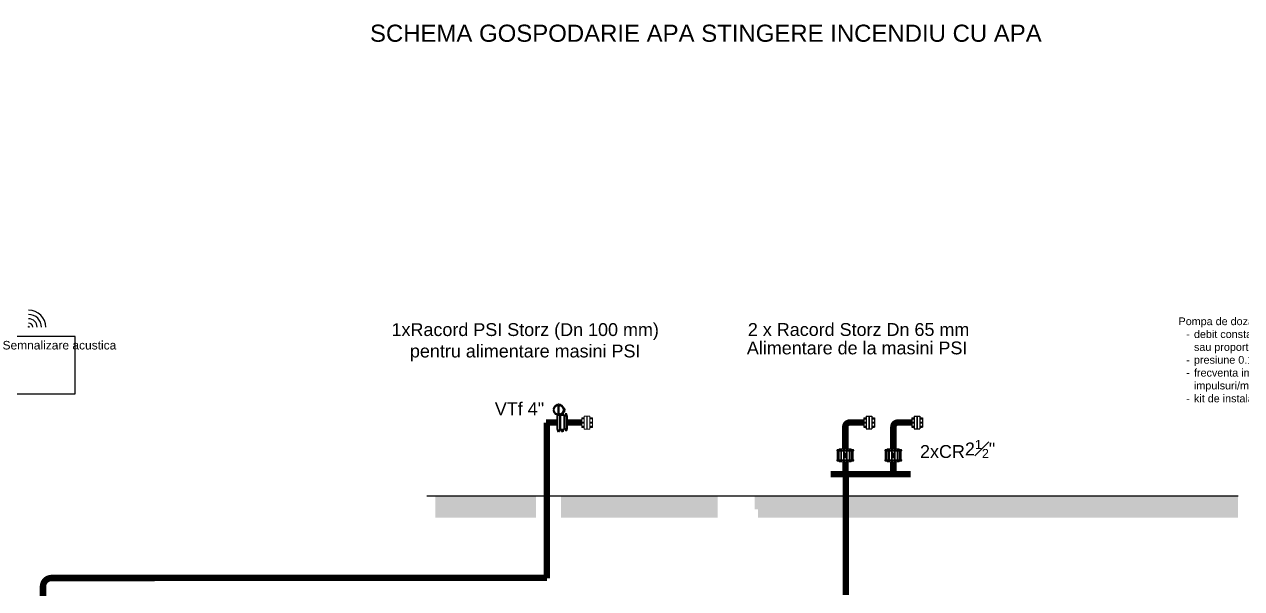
# Model space of a CAD drawing. Extents: x -6531732 to 89637, y -8915 to 32458.
# Drawn here: x 29517 to 43724, y 24106 to 30691 of the extents above; entities that cross this region are included whole.
import ezdxf
from ezdxf import colors
from ezdxf.entities.mleader import LeaderData, LeaderLine
from ezdxf.enums import TextEntityAlignment as Align
from ezdxf.math import Vec2, Vec3

# ---------------------------------------------------------------- set-up
doc = ezdxf.new("R2010")
doc.units = 0
doc.layers.add('MC-SAN-VANE', color=7, linetype='Continuous')
doc.layers.add('SAN-MC-TEXT', color=7, linetype='Continuous')
doc.layers.add('SAN-MC-HIDRANT', color=1, linetype='HE_LINE', lineweight=25)
doc.layers.add('SAN-MC-VALVE', color=7, linetype='Continuous', lineweight=5)
doc.styles.get("Standard").update_dxf_attribs({"font": 'arial.ttf'})
doc.linetypes.add('HE_LINE', pattern='A,300,-250,["HE",Standard,S=0.5,R=0,X=-100.5,Y=-30.5],-100', length=650)
doc.linetypes.add('PSI_LINE', pattern='A,300,-150,["PSI",Standard,S=0.5,R=0,X=-130,Y=-30],-5', length=455)

# ---------------------------------------------------------------- blocks, each defined once
blk = doc.blocks.new('Clapeta Sens')
at = {"layer": 'SAN-MC-VALVE'}
for p, q in [((-92, 139), (-92, 144)), ((-85, 139), (-85, 144)), ((-78, 139), (-78, 144)), ((-70, 155), (-74, 144)), ((-71, 139), (-71, 144)), ((-70, 155), (70, 155)), ((-54, 139), (-54, 144)), ((-47, 139), (-47, 144)), ((-21, 139), (-21, 144)), ((-14, 139), (-14, 144)), ((14, 139), (14, 144)), ((21, 139), (21, 144)), ((47, 139), (47, 144)), ((54, 139), (54, 144)), ((70, 155), (73, 145)), ((71, 139), (71, 144)), ((78, 139), (78, 144)), ((85, 139), (85, 144)), ((92, 139), (92, 144)), ((-99, 129), (99, 130)), ((-93, 129), (-93, 25)), ((-92, 15), (-92, 11)), ((-85, 129), (-85, 25)), ((-85, 128), (-78, 128)), ((-85, 27), (-78, 27)), ((-85, 15), (-85, 11)), ((-78, 129), (-78, 25)), ((-78, 15), (-78, 11)), ((-70, 0), (-73, 10)), ((-71, 15), (-71, 11)), ((-70, 129), (-70, 25)), ((-70, 128), (-54, 128)), ((-70, 27), (-54, 27)), ((70, 0), (-70, 0)), ((-70, 0), (70, 0)), ((-70, 0), (70, 0)), ((-54, 130), (-54, 25)), ((-54, 15), (-54, 11)), ((-47, 15), (-47, 11)), ((-46, 130), (-46, 25)), ((-46, 128), (-22, 128)), ((-46, 27), (-22, 27)), ((-22, 130), (-22, 25)), ((-21, 15), (-21, 11)), ((-14, 130), (-14, 25)), ((-14, 128), (14, 128)), ((-14, 27), (14, 27)), ((-14, 15), (-14, 11)), ((-10, 63), (-3, 59)), ((1, 44), (-10, 63)), ((1, 97), (-8, 111)), ((-8, 96), (-8, 111)), ((-3, 89), (-8, 96)), ((-3, 59), (-3, 89)), ((9, 111), (1, 97)), ((1, 44), (11, 63)), ((5, 89), (9, 96)), ((5, 59), (5, 89)), ((11, 63), (5, 59)), ((9, 96), (9, 111)), ((14, 130), (14, 25)), ((14, 15), (14, 11)), ((21, 15), (21, 11)), ((22, 130), (22, 25)), ((22, 128), (46, 128)), ((22, 27), (46, 27)), ((46, 130), (46, 25)), ((47, 15), (47, 11)), ((54, 130), (54, 25)), ((54, 128), (70, 128)), ((54, 27), (70, 27)), ((54, 15), (54, 11)), ((70, 130), (70, 25)), ((70, 0), (73, 10)), ((70, 0), (70, 0)), ((71, 15), (71, 11)), ((78, 130), (78, 25)), ((78, 128), (85, 128)), ((78, 27), (85, 27)), ((78, 15), (78, 11)), ((85, 130), (85, 25)), ((85, 15), (85, 11)), ((92, 15), (92, 11)), ((93, 130), (93, 25)), ((-70, 0), (-70, 0))]:
    blk.add_line(p, q, dxfattribs=at)
for points in [[(-82, 139), (-82, 144), (-83, 144), (-95, 144), (-96, 144), (-96, 139)], [(-68, 139), (-68, 144), (-68, 144), (-80, 144), (-81, 144), (-81, 139)], [(-44, 139), (-44, 144), (-44, 144), (-56, 144), (-57, 144), (-57, 139)], [(-11, 139), (-11, 144), (-12, 144), (-24, 144), (-25, 144), (-25, 139)], [(11, 139), (11, 144), (12, 145), (24, 145), (24, 144), (24, 139)], [(43, 139), (43, 144), (44, 145), (56, 145), (57, 144), (57, 139)], [(67, 139), (67, 144), (68, 145), (80, 145), (81, 144), (81, 139)], [(82, 139), (82, 144), (83, 145), (95, 145), (96, 144), (96, 139)], [(-99, 138), (-99, 129), (99, 130), (99, 138)], [(-99, 16), (-99, 25), (99, 25), (99, 17)], [(-82, 15), (-82, 11), (-83, 10), (-95, 10), (-96, 11), (-96, 15)], [(-82, 138), (-82, 139), (-66, 139), (-66, 138)], [(-82, 16), (-82, 15), (-66, 15), (-66, 16)], [(-67, 15), (-67, 11), (-68, 10), (-80, 10), (-81, 11), (-81, 15)], [(-58, 138), (-58, 139), (-42, 139), (-42, 138)], [(-58, 16), (-58, 15), (-42, 15), (-42, 16)], [(-44, 15), (-44, 11), (-44, 10), (-56, 10), (-57, 11), (-57, 15)], [(-26, 138), (-26, 139), (-10, 139), (-10, 138)], [(-26, 16), (-26, 15), (-10, 15), (-10, 17)], [(-11, 15), (-11, 11), (-12, 10), (-24, 10), (-24, 11), (-24, 15)], [(25, 138), (25, 139), (10, 139), (10, 138)], [(26, 17), (26, 15), (10, 15), (10, 17)], [(11, 15), (11, 11), (12, 10), (24, 10), (24, 11), (24, 15)], [(58, 138), (58, 139), (42, 139), (42, 138)], [(58, 17), (58, 15), (42, 15), (42, 17)], [(43, 15), (43, 11), (44, 10), (56, 10), (57, 11), (57, 15)], [(82, 138), (82, 139), (66, 139), (66, 138)], [(82, 17), (82, 15), (66, 15), (66, 17)], [(67, 15), (67, 11), (68, 10), (80, 10), (81, 11), (81, 15)], [(82, 15), (82, 11), (83, 10), (95, 10), (96, 11), (96, 15)]]:
    blk.add_lwpolyline(points, close=True, dxfattribs=at)
for points in [[(-81, 138), (-97, 138), (-97, 139), (-81, 139)], [(-81, 16), (-97, 16), (-97, 15), (-81, 15)], [(81, 138), (97, 138), (97, 139), (81, 139)], [(81, 17), (97, 17), (97, 15), (81, 15)]]:
    blk.add_lwpolyline(points, dxfattribs=at)
for centre, radius, start, end in [((-94, 142), 2.71, 51.1632, 128.9213), ((-89, 134), 9.95, 70.0269, 110.0577), ((-84, 142), 2.71, 51.1633, 128.9213), ((-79, 142), 2.71, 51.1632, 128.9213), ((-74, 135), 9.95, 70.0269, 110.0577), ((-69, 142), 2.71, 51.1633, 128.9213), ((-55, 142), 2.71, 51.1632, 128.9213), ((-50, 135), 9.95, 70.0269, 110.0577), ((-45, 142), 2.71, 51.1633, 128.9213), ((-23, 142), 2.71, 51.1632, 128.9213), ((-18, 135), 9.95, 70.0269, 110.0577), ((-13, 142), 2.71, 51.1633, 128.9213), ((13, 142), 2.71, 51.1633, 128.9213), ((18, 135), 9.95, 70.0269, 110.0577), ((23, 142), 2.71, 51.1632, 128.9214), ((45, 142), 2.71, 51.1633, 128.9213), ((50, 135), 9.95, 70.0269, 110.0577), ((55, 142), 2.71, 51.1632, 128.9214), ((69, 142), 2.71, 51.1633, 128.9213), ((74, 135), 9.95, 70.0269, 110.0577), ((79, 142), 2.71, 51.1632, 128.9214), ((84, 142), 2.71, 51.1633, 128.9213), ((89, 135), 9.95, 70.0269, 110.0577), ((94, 142), 2.71, 51.1632, 128.9214), ((-94, 13), 2.71, 231.1632, 308.9214), ((-89, 20), 9.95, 250.0269, 290.0577), ((-84, 13), 2.71, 231.1633, 308.9213), ((-79, 13), 2.71, 231.1632, 308.9214), ((-74, 20), 9.95, 250.0269, 290.0577), ((-69, 13), 2.71, 231.1633, 308.9213), ((-55, 13), 2.71, 231.1632, 308.9214), ((-50, 20), 9.95, 250.0269, 290.0577), ((-45, 13), 2.71, 231.1633, 308.9213), ((-23, 13), 2.71, 231.1632, 308.9214), ((-18, 20), 9.95, 250.0269, 290.0577), ((-13, 13), 2.71, 231.1633, 308.9213), ((13, 13), 2.71, 231.1633, 308.9213), ((18, 20), 9.95, 250.0269, 290.0577), ((23, 13), 2.71, 231.1632, 308.9213), ((45, 13), 2.71, 231.1633, 308.9213), ((50, 20), 9.95, 250.0269, 290.0577), ((55, 13), 2.71, 231.1632, 308.9213), ((69, 13), 2.71, 231.1633, 308.9213), ((74, 20), 9.95, 250.0269, 290.0577), ((79, 13), 2.71, 231.1632, 308.9213), ((84, 13), 2.71, 231.1633, 308.9213), ((89, 20), 9.95, 250.0269, 290.0577), ((94, 13), 2.71, 231.1632, 308.9213)]:
    blk.add_arc(centre, radius, start, end, dxfattribs=at)
blk = doc.blocks.new('rob')
at = {"layer": 'SAN-MC-TEXT'}
for p, q in [((104545, 111096, 1427), (104545, 111096, 1427)), ((104551, 111104, 1427), (104552, 111104, 1427)), ((104560, 111112, 1427), (104560, 111111, 1427)), ((104569, 111117, 1427), (104569, 111117, 1427)), ((104580, 111121, 1427), (104580, 111121, 1427)), ((104590, 111123, 1427), (104590, 111122, 1427)), ((104590, 111022, 1427), (104590, 111098, 1427)), ((104602, 111123, 1427), (104602, 111122, 1427)), ((104602, 111022, 1427), (104602, 111098, 1427)), ((104612, 111121, 1427), (104612, 111120, 1427)), ((104623, 111117, 1427), (104623, 111117, 1427)), ((104632, 111112, 1427), (104632, 111111, 1427)), ((104641, 111104, 1427), (104641, 111104, 1427)), ((104647, 111096, 1427), (104647, 111096, 1427)), ((104533, 111065, 1427), (104534, 111065, 1427)), ((104533, 111055, 1427), (104534, 111055, 1427)), ((104535, 111044, 1427), (104536, 111044, 1427)), ((104539, 111086, 1427), (104539, 111086, 1427)), ((104539, 111034, 1427), (104539, 111034, 1427)), ((104545, 111024, 1427), (104545, 111024, 1427)), ((104551, 111016, 1427), (104552, 111016, 1427)), ((104560, 111008, 1427), (104560, 111009, 1427)), ((104569, 111003, 1427), (104569, 111003, 1427)), ((104583, 111000, 714), (104579, 110993, 714)), ((104580, 110829), (104579, 110993, 714)), ((104580, 110999, 1427), (104580, 111000, 1427)), ((104583, 110828), (104583, 111000, 714)), ((104586, 111012, 714), (104603, 111012, 714)), ((104590, 110997, 1427), (104590, 110998, 1427)), ((104602, 110997, 1427), (104602, 110998, 1427)), ((104606, 111013, 714), (104605, 111020, 714)), ((104606, 110828), (104605, 110999, 714)), ((104606, 110999, 714), (104609, 110993, 714)), ((104609, 110999, 714), (104609, 110829)), ((104622, 110988, 714), (104609, 110988, 714)), ((104612, 110999, 1427), (104612, 110999, 1427)), ((104623, 111003, 1427), (104623, 111003, 1427)), ((104627, 111007, 1427), (104627, 110999, 1427)), ((104632, 111008, 1427), (104632, 111009, 1427)), ((104633, 111008, 1427), (104633, 110999, 1427)), ((104641, 111016, 1427), (104640, 111016, 1427)), ((104645, 111022, 1427), (104645, 110999, 1427)), ((104647, 111024, 1427), (104647, 111024, 1427)), ((104650, 111026, 1427), (104650, 110999, 1427)), ((104653, 111086, 1427), (104653, 111086, 1427)), ((104653, 111034, 1427), (104653, 111034, 1427)), ((104667, 111033, 1427), (104654, 111033, 1427)), ((104664, 111077, 1427), (104655, 111077, 1427)), ((104667, 111043, 1427), (104655, 111043, 1427)), ((104669, 111043, 1427), (104655, 111043, 1427)), ((104657, 111077, 1427), (104656, 111076, 1427)), ((104666, 110988, 714), (104656, 110988, 714)), ((104673, 111060, 1427), (104657, 111060, 1427)), ((104657, 111044, 1427), (104657, 111044, 1427)), ((104659, 111055, 1427), (104658, 111055, 1427)), ((104659, 111065, 1427), (104659, 111065, 1427)), ((104673, 111066, 1427), (104660, 111066, 1427)), ((104673, 111054, 1427), (104660, 111054, 1427)), ((104666, 110990), (104670, 111010)), ((104670, 110990), (104666, 110982)), ((104666, 110841), (104666, 110989)), ((104667, 111033, 1427), (104667, 111043, 1427)), ((104669, 111066, 1427), (104669, 111071, 1427)), ((104669, 111043, 1427), (104669, 111054, 1427)), ((104670, 110840), (104670, 110990)), ((104670, 110990), (104692, 110990)), ((104673, 111054, 1427), (104673, 111066, 1427)), ((104683, 111012), (104674, 111012)), ((104678, 111007), (104676, 111002)), ((104676, 111002), (104678, 110997)), ((104684, 111007), (104678, 111007)), ((104678, 110997), (104684, 110997)), ((104683, 111012), (104688, 111012)), ((104686, 111002), (104684, 111007)), ((104684, 110997), (104686, 111002)), ((104696, 110990), (104691, 111010)), ((104692, 110840), (104692, 110990)), ((104692, 110990), (104696, 110982)), ((104696, 110989), (104696, 110841)), ((104583, 110828), (104580, 110836)), ((104580, 110828), (104584, 110808)), ((104583, 110828), (104606, 110828)), ((104592, 110821), (104589, 110816)), ((104589, 110816), (104592, 110811)), ((104597, 110821), (104592, 110821)), ((104592, 110811), (104597, 110811)), ((104600, 110816), (104597, 110821)), ((104597, 110811), (104600, 110816)), ((104609, 110828), (104605, 110808)), ((104606, 110828), (104609, 110836)), ((104622, 110841), (104609, 110841)), ((104628, 110811, 714), (104628, 110829, 714)), ((104634, 110811, 714), (104634, 110829, 714)), ((104645, 110811, 714), (104645, 110829, 714)), ((104651, 110811, 714), (104651, 110829, 714)), ((104666, 110841), (104656, 110841)), ((104670, 110840), (104666, 110847)), ((104666, 110840), (104670, 110820)), ((104670, 110840), (104692, 110840)), ((104683, 110817), (104674, 110817)), ((104678, 110832), (104676, 110828)), ((104676, 110828), (104678, 110823)), ((104684, 110832), (104678, 110832)), ((104678, 110823), (104684, 110823)), ((104683, 110817), (104688, 110817)), ((104686, 110828), (104684, 110832)), ((104684, 110823), (104686, 110828)), ((104696, 110840), (104691, 110820)), ((104692, 110840), (104696, 110847)), ((104597, 110806), (104587, 110806)), ((104597, 110806), (104602, 110806)), ((104647, 110808, 714), (104631, 110808, 714))]:
    blk.add_line(p, q, dxfattribs=at)
at = {"layer": 'SAN-MC-TEXT', "elevation": 714}
blk.add_lwpolyline([(104656, 110999), (104656, 110829), (104622, 110829), (104622, 110999)], close=True, dxfattribs=at)
at = {"layer": 'SAN-MC-TEXT'}
for centre, radius in [((104596, 111060, 1427), 52.8), ((104596, 111060, 1427), 5.14), ((104681, 111002), 8.47), ((104681, 111002), 6.35), ((104595, 110816), 8.47), ((104595, 110816), 6.35), ((104681, 110828), 8.47), ((104681, 110828), 6.35)]:
    blk.add_circle(centre, radius, dxfattribs=at)
for centre, radius, start, end in [((104596, 111060, 1427), 64.2, 146.0904, 153.9096), ((104544, 111095, 1427), 1.43, 60, 146.0904), ((104546, 111097, 1427), 1.43, 240, 323.475), ((104596, 111060, 1427), 61.4, 136.5141, 143.475), ((104553, 111105, 1427), 1.43, 133.9096, 225.2119), ((104596, 111060, 1427), 64.2, 126.0904, 133.9096), ((104551, 111103, 1427), 1.43, 316.5141, 45.2119), ((104559, 111111, 1427), 1.43, 40, 126.0904), ((104561, 111112, 1427), 1.43, 220, 303.475), ((104596, 111060, 1427), 61.4, 116.5141, 123.475), ((104571, 111117, 1427), 1.43, 113.9096, 205.2119), ((104568, 111116, 1427), 1.43, 296.5141, 25.2119), ((104596, 111060, 1427), 64.2, 106.0904, 113.9096), ((104579, 111098, 1427), 11.4, 0, 114.4433), ((104579, 111120, 1427), 1.43, 20, 106.0904), ((104581, 111121, 1427), 1.43, 200, 283.475), ((104596, 111060, 1427), 61.4, 96.5141, 103.475), ((104589, 111122, 1427), 1.43, 276.5141, 5.2119), ((104592, 111123, 1427), 1.43, 93.9096, 185.2119), ((104596, 111060, 1427), 64.2, 86.0904, 93.9096), ((104600, 111123, 1427), 1.43, 0, 86.0904), ((104603, 111122, 1427), 1.43, 180, 263.475), ((104613, 111098, 1427), 11.4, 65.5567, 180), ((104596, 111060, 1427), 61.4, 76.5141, 83.475), ((104611, 111121, 1427), 1.43, 256.5141, 345.2119), ((104613, 111120, 1427), 1.43, 73.9096, 165.2119), ((104596, 111060, 1427), 64.2, 66.0904, 73.9096), ((104622, 111117, 1427), 1.43, 340, 66.0904), ((104624, 111116, 1427), 1.43, 160, 243.475), ((104596, 111060, 1427), 61.4, 56.5141, 63.475), ((104631, 111112, 1427), 1.43, 236.5141, 325.2119), ((104633, 111111, 1427), 1.43, 53.9096, 145.2119), ((104596, 111060, 1427), 64.2, 46.0904, 53.9096), ((104642, 111103, 1427), 1.43, 140, 223.475), ((104640, 111105, 1427), 1.43, 320, 46.0904), ((104596, 111060, 1427), 61.4, 36.5141, 43.475), ((104647, 111097, 1427), 1.43, 216.5141, 305.2119), ((104648, 111095, 1427), 1.43, 33.9096, 125.2119), ((104596, 111060, 1427), 64.2, 26.0904, 33.9096), ((104596, 111060, 1427), 64.2, 166.0904, 173.9096), ((104534, 111067, 1427), 1.43, 173.9096, 260), ((104534, 111053, 1427), 1.43, 94.7881, 186.0904), ((104596, 111060, 1427), 64.2, 186.0904, 193.9096), ((104535, 111075, 1427), 1.43, 74.7881, 166.0904), ((104533, 111064, 1427), 1.43, 356.525, 80), ((104533, 111056, 1427), 1.43, 274.7881, 3.4859), ((104535, 111045, 1427), 1.43, 193.9096, 280), ((104536, 111078, 1427), 1.43, 254.7881, 343.4859), ((104596, 111060, 1427), 61.4, 176.525, 183.4859), ((104536, 111042, 1427), 1.43, 16.525, 100), ((104596, 111060, 1427), 61.4, 156.5141, 163.475), ((104596, 111060, 1427), 61.4, 196.5141, 203.475), ((104540, 111088, 1427), 1.43, 153.9096, 245.2119), ((104540, 111032, 1427), 1.43, 120, 206.0904), ((104596, 111060, 1427), 64.2, 206.0904, 213.9096), ((104538, 111085, 1427), 1.43, 336.5141, 65.2119), ((104538, 111035, 1427), 1.43, 300, 23.475), ((104544, 111025, 1427), 1.43, 213.9096, 305.2119), ((104546, 111023, 1427), 1.43, 36.5141, 125.2119), ((104596, 111060, 1427), 61.4, 216.5141, 223.475), ((104553, 111015, 1427), 1.43, 140, 226.0904), ((104551, 111017, 1427), 1.43, 320, 43.475), ((104596, 111060, 1427), 64.2, 226.0904, 233.9096), ((104559, 111009, 1427), 1.43, 233.9096, 325.2119), ((104561, 111008, 1427), 1.43, 56.5141, 145.2119), ((104596, 111060, 1427), 61.4, 236.5141, 243.475), ((104568, 111004, 1427), 1.43, 340, 63.475), ((104571, 111003, 1427), 1.43, 160, 246.0904), ((104596, 111060, 1427), 64.2, 246.0904, 253.9096), ((104579, 111022, 1427), 11.4, 245.5567, 0), ((104579, 111000, 1427), 1.43, 253.9096, 345.2119), ((104581, 110999, 1427), 1.43, 76.5141, 165.2119), ((104596, 111060, 1427), 61.4, 256.5141, 263.475), ((104594, 111012, 714), 8.47, 117.8451, 175.8538), ((104589, 110998, 1427), 1.43, 0, 83.475), ((104592, 110997, 1427), 1.43, 180, 266.0904), ((104596, 111060, 1427), 64.2, 266.0904, 273.9096), ((104600, 110997, 1427), 1.43, 273.9096, 5.2119), ((104601, 111020, 714), 3.21, 12.1139, 90), ((104613, 111022, 1427), 11.4, 180, 294.4433), ((104603, 110998, 1427), 1.43, 96.5141, 185.2119), ((104596, 111060, 1427), 61.4, 276.5141, 283.475), ((104604, 110999, 714), 4.58, 0, 12.1139), ((104611, 110999, 1427), 1.43, 20, 103.475), ((104613, 111000, 1427), 1.43, 200, 286.0904), ((104596, 111060, 1427), 64.2, 286.0904, 293.9096), ((104622, 111003, 1427), 1.43, 293.9096, 25.2119), ((104596, 111060, 1427), 61.4, 296.5141, 303.475), ((104624, 111004, 1427), 1.43, 116.5141, 205.2119), ((104631, 111008, 1427), 1.43, 40, 123.475), ((104633, 111009, 1427), 1.43, 220, 306.0904), ((104596, 111060, 1427), 64.2, 306.0904, 313.9096), ((104642, 111017, 1427), 1.43, 136.5141, 225.2119), ((104596, 111060, 1427), 61.4, 316.5141, 323.475), ((104640, 111015, 1427), 1.43, 313.9096, 45.2119), ((104647, 111023, 1427), 1.43, 60, 143.475), ((104648, 111025, 1427), 1.43, 240, 326.0904), ((104596, 111060, 1427), 64.2, 326.0904, 333.9096), ((104654, 111085, 1427), 1.43, 120, 203.475), ((104596, 111060, 1427), 61.4, 16.5141, 23.475), ((104596, 111060, 1427), 61.4, 336.5141, 343.475), ((104654, 111035, 1427), 1.43, 156.5141, 245.2119), ((104652, 111088, 1427), 1.43, 300, 26.0904), ((104652, 111032, 1427), 1.43, 333.9096, 65.2119), ((104656, 111078, 1427), 1.43, 196.5141, 285.2119), ((104656, 111042, 1427), 1.43, 80, 163.475), ((104657, 111075, 1427), 1.43, 13.9096, 105.2119), ((104659, 111064, 1427), 1.43, 100, 183.475), ((104596, 111060, 1427), 61.4, 356.5141, 3.475), ((104659, 111056, 1427), 1.43, 176.5141, 265.2119), ((104657, 111045, 1427), 1.43, 260, 346.0904), ((104596, 111060, 1427), 64.2, 6.0904, 13.9096), ((104596, 111060, 1427), 64.2, 346.0904, 353.9096), ((104659, 111067, 1427), 1.43, 280, 6.0904), ((104659, 111053, 1427), 1.43, 353.9096, 85.2119), ((104664, 111071, 1427), 5.71, 0, 90), ((104671, 110989), 4.58, 167.8861, 180), ((104674, 111009), 3.21, 90, 167.8861), ((104688, 111009), 3.21, 12.1139, 90), ((104691, 110989), 4.58, 0, 12.1139), ((104584, 110829), 4.58, 180, 192.1139), ((104605, 110829), 4.58, 347.8861, 0), ((104631, 110811, 714), 3.43, 180, 270), ((104637, 110811, 714), 3.43, 180, 270), ((104642, 110811, 714), 3.43, 270, 0), ((104647, 110811, 714), 3.43, 270, 0), ((104671, 110841), 4.58, 180, 192.1139), ((104674, 110820), 3.21, 192.1139, 270), ((104688, 110820), 3.21, 270, 347.8861), ((104691, 110841), 4.58, 347.8861, 0), ((104587, 110809), 3.21, 192.1139, 270), ((104602, 110809), 3.21, 270, 347.8861)]:
    blk.add_arc(centre, radius, start, end, dxfattribs=at)

msp = doc.modelspace()

# ---------------------------------------------------------------- hatches: boundary and pattern name
at = {"layer": 'SAN-MC-TEXT'}
h = msp.add_hatch(dxfattribs=at)
h.set_pattern_fill('AR-HBONE', color=256, scale=0.5, style=0)
h.set_pattern_definition([(45, (-107453.15, 114478.89), (7e-15, 71.842049), [152.4, -50.8]), (135, (-107417.227, 114514.81), (7e-15, 71.842049), [152.4, -50.8])])
h.paths.add_polyline_path([(43682, 25190), (38612, 25190), (38612, 24934), (43682, 24934)])
h.paths.add_polyline_path([(37885, 25030), (38080, 25030), (38080, 24934), (38612, 24934), (38612, 25190), (37885, 25190)])
h.paths.add_polyline_path([(38040, 25030), (37885, 25030), (37885, 25190), (38040, 25190)], flags=17)
h.paths.add_polyline_path([(35780, 25190), (35780, 24934), (37608, 24935), (37608, 25190)])
h.paths.add_polyline_path([(35487, 24934), (35487, 25190), (34312, 25190), (34312, 24933)])

# ---------------------------------------------------------------- linework, layer by layer
at = {"layer": 'SAN-MC-HIDRANT', "color": 140, "linetype": 'PSI_LINE', "ltscale": 2, "const_width": 75}
for points in [[(35606, 26044), (35737, 26044)], [(35615, 24226), (35614, 26044)], [(35853, 26044), (36022, 26044)], [(39099, 25584), (39099, 25443)], [(39659, 25584), (39659, 25443)], [(39104, 25443), (39104, 24030)]]:
    msp.add_lwpolyline(points, dxfattribs=at)
for points in [[(39098, 25739), (39098, 25994, -0.414214), (39148, 26044), (39313, 26044)], [(39659, 25739), (39659, 25994, -0.414214), (39709, 26044), (39873, 26044)], [(29735, 22940), (29735, 24130, -0.414214), (29835, 24230), (35615, 24233)]]:
    msp.add_lwpolyline(points, format="xyb", dxfattribs=at)
at = {"layer": 'SAN-MC-HIDRANT', "color": 140, "linetype": 'Continuous', "ltscale": 2, "const_width": 75}
msp.add_lwpolyline([(38928, 25443), (39862, 25443)], dxfattribs=at)
at = {"layer": 'SAN-MC-TEXT'}
for p, q in [((29567, 27156), (29567, 27166)), ((29577, 27156), (29567, 27156)), ((39313, 26099), (39343, 26099)), ((39313, 26099), (39313, 25989)), ((39313, 26092), (39343, 26092)), ((39313, 26086), (39343, 26086)), ((39313, 26049), (39343, 26049)), ((39313, 26039), (39343, 26039)), ((39313, 26001), (39343, 26001)), ((39343, 26119), (39373, 26119)), ((39343, 26119), (39343, 25969)), ((39373, 26119), (39373, 25969)), ((39378, 26119), (39378, 25969)), ((39378, 26119), (39408, 26119)), ((39408, 26119), (39408, 25969)), ((39408, 26099), (39438, 26099)), ((39408, 26092), (39438, 26092)), ((39408, 26086), (39438, 26086)), ((39408, 26049), (39438, 26049)), ((39408, 26039), (39438, 26039)), ((39408, 26001), (39438, 26001)), ((39438, 26099), (39438, 25989)), ((39873, 26099), (39903, 26099)), ((39873, 26099), (39873, 25989)), ((39873, 26092), (39903, 26092)), ((39873, 26086), (39903, 26086)), ((39873, 26049), (39903, 26049)), ((39873, 26039), (39903, 26039)), ((39873, 26001), (39903, 26001)), ((39903, 26119), (39933, 26119)), ((39903, 26119), (39903, 25969)), ((39933, 26119), (39933, 25969)), ((39938, 26119), (39938, 25969)), ((39938, 26119), (39968, 26119)), ((39968, 26119), (39968, 25969)), ((39968, 26099), (39998, 26099)), ((39968, 26092), (39998, 26092)), ((39968, 26086), (39998, 26086)), ((39968, 26049), (39998, 26049)), ((39968, 26039), (39998, 26039)), ((39968, 26001), (39998, 26001)), ((39998, 26099), (39998, 25989)), ((39313, 25995), (39343, 25995)), ((39313, 25989), (39343, 25989)), ((39343, 25969), (39373, 25969)), ((39378, 25969), (39408, 25969)), ((39408, 25995), (39438, 25995)), ((39408, 25989), (39438, 25989)), ((39873, 25995), (39903, 25995)), ((39873, 25989), (39903, 25989)), ((39903, 25969), (39933, 25969)), ((39938, 25969), (39968, 25969)), ((39968, 25995), (39998, 25995)), ((39968, 25989), (39998, 25989)), ((34215, 25190), (43682, 25190))]:
    msp.add_line(p, q, dxfattribs=at)
msp.add_lwpolyline([(29169, 26380), (30112, 26380), (30112, 27050), (29169, 27050)], close=True, dxfattribs=at)
for radius in [200, 150, 100, 50, 10]:
    msp.add_arc((29567, 27156), radius, 0, 90, dxfattribs=at)
at = {"layer": 'SAN-MC-VALVE', "lineweight": 0}
for p, q in [((36052, 26098), (36022, 26098)), ((36022, 26098), (36022, 25988)), ((36052, 26092), (36022, 26092)), ((36052, 26086), (36022, 26086)), ((36052, 26048), (36022, 26048)), ((36052, 26038), (36022, 26038)), ((36052, 26001), (36022, 26001)), ((36082, 26118), (36052, 26118)), ((36052, 26118), (36052, 25968)), ((36082, 26118), (36082, 25968)), ((36117, 26118), (36087, 26118)), ((36087, 26118), (36087, 25968)), ((36117, 26118), (36117, 25968)), ((36147, 26098), (36117, 26098)), ((36147, 26092), (36117, 26092)), ((36147, 26086), (36117, 26086)), ((36147, 26048), (36117, 26048)), ((36147, 26038), (36117, 26038)), ((36147, 26001), (36117, 26001)), ((36147, 26098), (36147, 25988)), ((36052, 25995), (36022, 25995)), ((36052, 25988), (36022, 25988)), ((36082, 25968), (36052, 25968)), ((36117, 25968), (36087, 25968)), ((36147, 25995), (36117, 25995)), ((36147, 25988), (36117, 25988))]:
    msp.add_line(p, q, dxfattribs=at)

# ---------------------------------------------------------------- block references
at = {"layer": 'SAN-MC-VALVE'}
for name, p in [('rob', (-68843, -84867)), ('Clapeta Sens', (39098, 25584)), ('Clapeta Sens', (39658, 25584))]:
    msp.add_blockref(name, p, dxfattribs=at)

# ---------------------------------------------------------------- texts
at = {"layer": 'SAN-MC-TEXT'}
msp.add_text('SCHEMA GOSPODARIE APA STINGERE INCENDIU CU APA ', height=200, dxfattribs=at).set_placement((33551, 30488))
for s, p in [('2 x Racord Storz Dn 65 mm', (39253, 27130)), ('Alimentare de la masini PSI', (39236, 26915))]:
    msp.add_text(s, height=150, dxfattribs=at).set_placement(p, align=Align.MIDDLE_CENTER)
for s, insert, char_height, width, attachment_point in [('\\pxqc;1xRacord PSI Storz (Dn 100 mm) pentru alimentare masini PSI', (33722, 27204), 150, 3280.72, 1), ('Semnalizare acustica', (29263, 26997), 100, 1266.86, 1), ('VTf 4"', (35583, 26280), 150, 566.81, 3), ('2xCR{\\A1;2\\H0.7x;\\S1#2;\\H1.42857x;"}', (39970, 25841), 150, 2045.74, 1)]:
    msp.add_mtext(s, dxfattribs=dict(at, insert=insert, char_height=char_height, width=width, attachment_point=attachment_point))

# ---------------------------------------------------------------- leaders
at = {"layer": 'MC-SAN-VANE'}
ml = msp.add_multileader_mtext('Standard', dxfattribs=at)
ml.set_content('\\pxi-2,l2,ql;Pompa de dozare clor, solenoidala, \\P\\pi-1,t2;-^Idebit constant ajustabil manual sau proportional 0.4-110 l/h;\\P-^Ipresiune 0.1-20 bar;\\P-^Ifrecventa impulsuri 120-300 impulsuri/min.;\\P-^Ikit de instalare complet echipat.', color=256)
ml.set_leader_properties()
ml.build(insert=Vec2(0, 0))
ml.multileader.update_dxf_attribs({"dogleg_length": 0.36, "arrow_head_size": 100})
ctx = ml.context
ctx.base_point, ctx.char_height, ctx.arrow_head_size, ctx.landing_gap_size, ctx.plane_origin = Vec3(43093, 27214), 90, 100, 0.09, Vec3(45499, 26362)
ctx.text_align_type = 2
notes = []
notes.append((ctx, [(0, (1, 1, 0), (45044, 27214), (-1, 0), 0.36, [(0, [(45499, 26362)], 0, [])])]))
ctx.mtext.insert, ctx.mtext.width, ctx.mtext.defined_height, ctx.mtext.alignment, ctx.mtext.flow_direction = Vec3(45043, 27271), 2056.03, 1036, 3, 5
for ctx, leaders in notes:
    for number, flags, end, landing, length, lines in leaders:
        leader = LeaderData()
        leader.index, (leader.has_last_leader_line, leader.has_dogleg_vector, leader.attachment_direction) = number, flags
        leader.last_leader_point, leader.dogleg_vector, leader.dogleg_length = Vec3(end), Vec3(landing), length
        for number, points, colour, breaks in lines:
            line = LeaderLine()
            line.index, line.vertices, line.color, line.breaks = number, Vec3.list(points), colors.encode_raw_color(colour), breaks
            leader.lines.append(line)
        ctx.leaders.append(leader)

doc.saveas('drawing.dxf')
